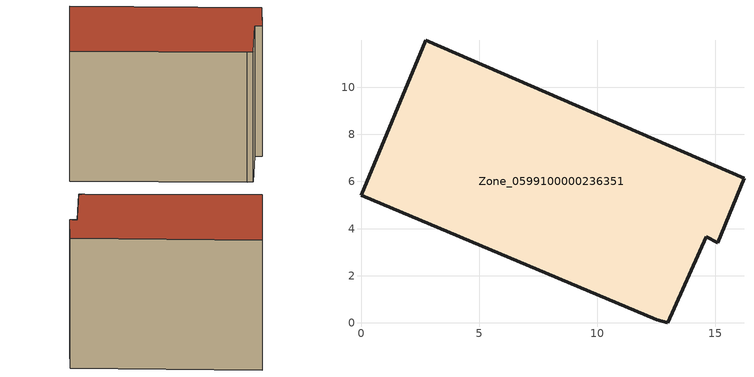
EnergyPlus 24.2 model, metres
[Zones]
Zone_0599100000236351
 floor ground (C_G): 2.72,12 16.22,6.14 15.12,3.41 14.62,3.66 12.99,0 12.52,0.13 0,5.41 z0
 wall outside (C_F): 16.22,6.14 2.72,12 0,5.41 12.52,0.13 12.99,0 14.62,3.66 15.12,3.41 16.22,6.14 z0:11.42
 roof outside (C_R): 15.12,3.41 16.22,6.14 2.72,12 0,5.41 12.52,0.13 12.99,0 14.62,3.66 z11.42
[BUILDING]
Pand.0599100000236351: North Axis=0; Terrain=City; Loads Convergence Tolerance Value=0.04; Temperature Convergence Tolerance Value=0.4; Solar Distribution=FullExterior; Maximum Number of Warmup Days=25; Minimum Number of Warmup Days=1
[Site:Location]
Rotterdam.The.Hague.AP_ZH_NLD Design_Conditions: Latitude=51.96; Longitude=4.45; Time Zone=1; Elevation=-4.5
[SITE:GROUNDTEMPERATURE:BUILDINGSURFACE]
18, 18, 18, 18, 18, 18, 18, 18, 18, 18, 18, 18
[MATERIAL] Thermal Absorptance=0.9; Solar Absorptance=0.7; Visible Absorptance=0.7
Name | Roughness | Thickness | Conductivity | Density | Specific Heat
G.TI.1946 | MediumSmooth | 0.15 | 1 | 540 | 1210
F.TI.1946 | Rough | 0.3 | 0.857143 | 1920 | 840
R.TI.1946 | MediumRough | 0.2 | 0.1 | 1500 | 1000
[CONSTRUCTION]
C_G: G.TI.1946
C_F: F.TI.1946
C_R: R.TI.1946
[ZONE]
Zone_0599100000236351: Type=1; Multiplier=1; Ceiling Height=Autocalculate; Volume=Autocalculate; Floor Area=autocalculate; Part of Total Floor Area=Yes
[ZONEINFILTRATION:DESIGNFLOWRATE]
Infil_Zone_0599100000236351: Zone or ZoneList or Space or SpaceList=Zone_0599100000236351; Schedule=AlwaysOn; Design Flow Rate Calculation Method=Flow/Area; Flow Rate per Floor Area=0.003; Constant Term Coefficient=1; Temperature Term Coefficient=0; Velocity Term Coefficient=0; Velocity Squared Term Coefficient=0
[HVACTEMPLATE:ZONE:IDEALLOADSAIRSYSTEM]
Zone_0599100000236351: Maximum Heating Supply Air Temperature=50; Minimum Cooling Supply Air Temperature=13; Maximum Heating Supply Air Humidity Ratio=0.0156; Minimum Cooling Supply Air Humidity Ratio=0.0077; Heating Limit=NoLimit; Cooling Limit=NoLimit; Dehumidification Control Type=ConstantSensibleHeatRatio; Cooling Sensible Heat Ratio=0.7; Dehumidification Setpoint=60; Humidification Control Type=None; Humidification Setpoint=30; Outdoor Air Method=None; Outdoor Air Flow Rate per Person=0.00944; Outdoor Air Flow Rate per Zone Floor Area=0; Outdoor Air Flow Rate per Zone=0; Demand Controlled Ventilation Type=None; Outdoor Air Economizer Type=NoEconomizer; Heat Recovery Type=None; Sensible Heat Recovery Effectiveness=0.7; Latent Heat Recovery Effectiveness=0.65
[ZONECONTROL:THERMOSTAT]
ThermostatControl_Zone_0599100000236351: Zone or ZoneList=Zone_0599100000236351; Control Type Schedule=DualSetpointControlType; Control 1=Thermostat_Zone_0599100000236351; Temperature Difference Between Cutout And Setpoint=0
[THERMOSTATSETPOINT:DUALSETPOINT]
Thermostat_Zone_0599100000236351: Heating Setpoint Temperature Schedule=HeatingSetpoint_Zone_0599100000236351; Cooling Setpoint Temperature Schedule=CoolingSetpoint_Zone_0599100000236351
[SCHEDULE:COMPACT]
HeatingSetpoint_Zone_0599100000236351: Through: 12/31, For: AllDays, Until: 24:00, 21
CoolingSetpoint_Zone_0599100000236351: Through: 12/31, For: AllDays, Until: 24:00, 24
DualSetpointControlType: Through: 12/31, For: AllDays, Until: 24:00, 4
AlwaysOn: Through: 12/31, For: AllDays, Until: 24:00, 1
